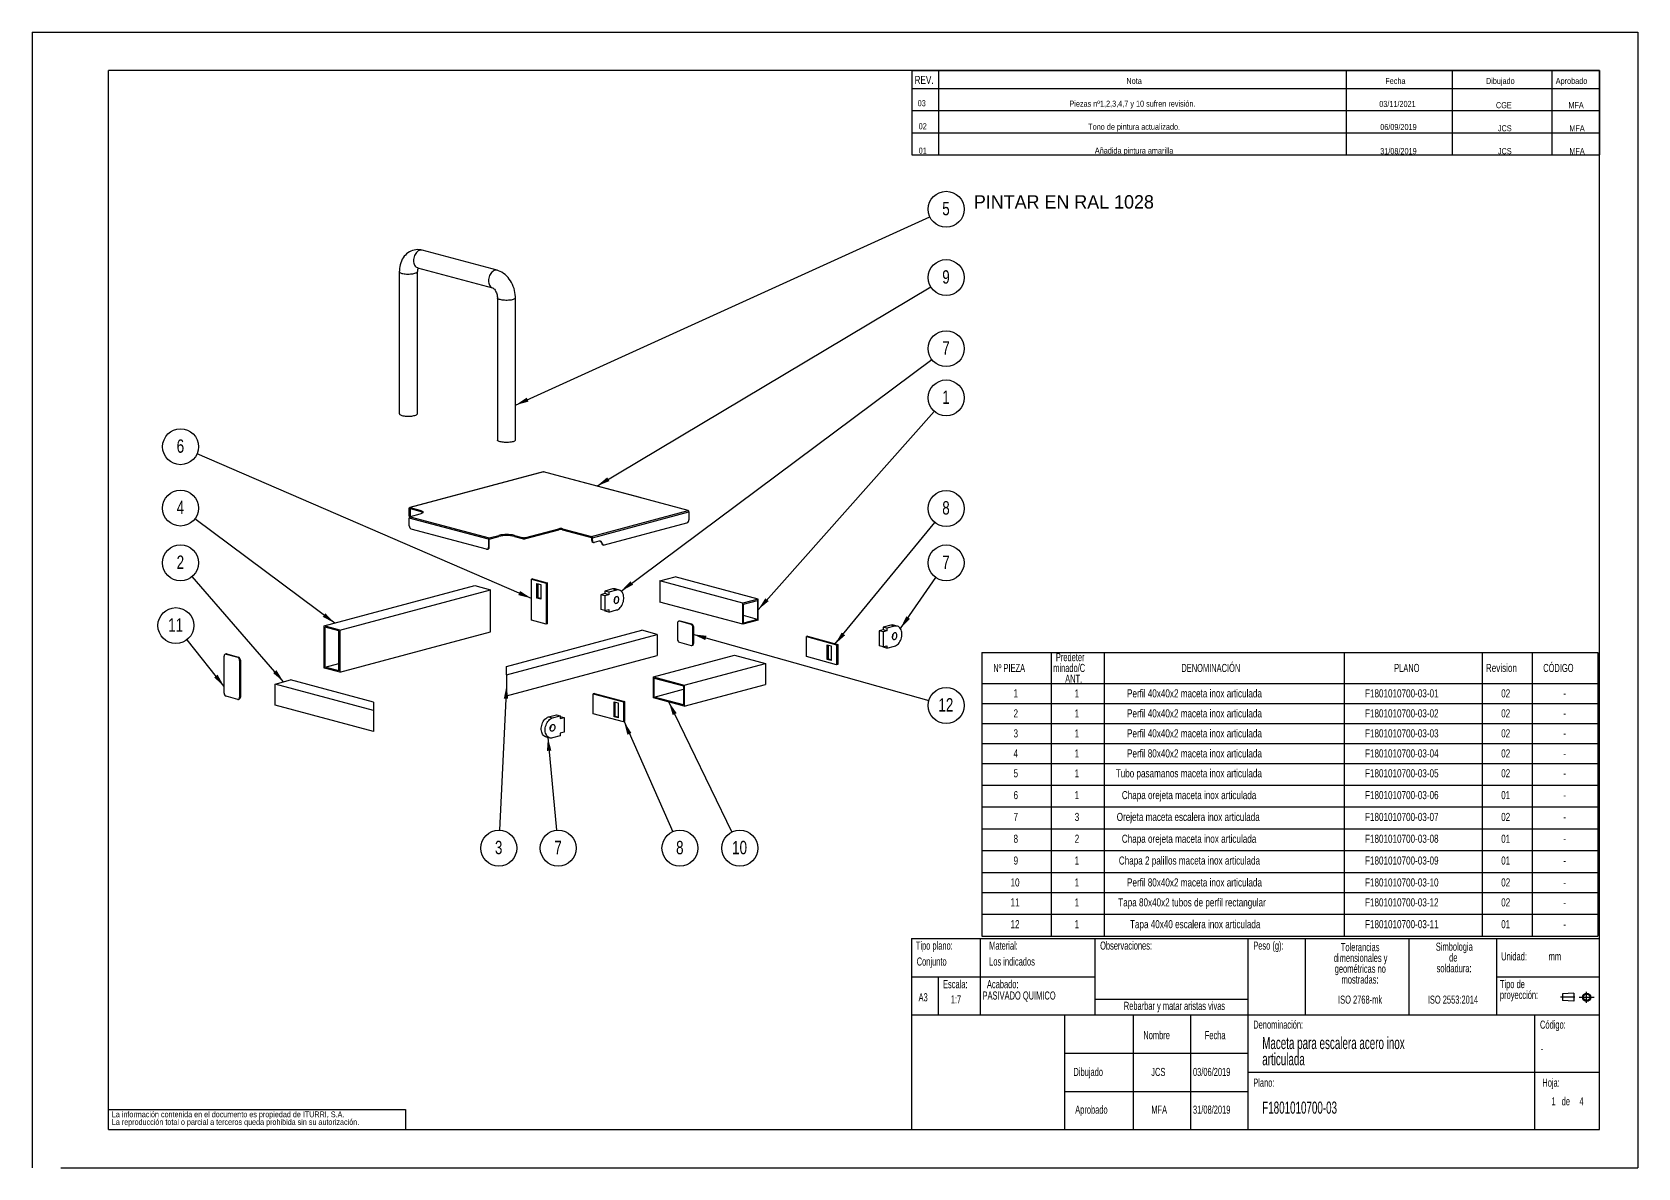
# Model space of a CAD drawing. Extents: x 0 to 2940, y 0 to 2079.
import ezdxf

# ---------------------------------------------------------------- set-up
doc = ezdxf.new("R2010")
doc.units = 0
doc.header["$LTSCALE"] = 7
doc.linetypes.add('CENTERX2', pattern=[20.32, 12.7, -2.54, 2.54, -2.54])
doc.layers.get('0').update_dxf_attribs({"linetype": 'CONTINUOUS'})
doc.layers.add('FORMATO', color=7, linetype='CONTINUOUS')
doc.layers.add('SLD-0', color=179, linetype='CONTINUOUS')
doc.styles.add('SLDTEXTSTYLE0', font='TXT', dxfattribs={"width": 0.605})
doc.styles.add('SLDTEXTSTYLE1', font='TXT', dxfattribs={"width": 0.75})
doc.dimstyles.new('SLDDIMSTYLE0', dxfattribs={"dimtxt": 0.18, "dimasz": 24.5, "dimexe": 0, "dimexo": 0.0625, "dimgap": 0, "dimtad": 0, "dimtih": 1, "dimtoh": 1, "dimdec": 0, "dimrnd": 1e-09, "dimzin": 0, "dimdsep": 46, "dimtxsty": 'Standard', "dimsah": 1, "dimcen": 0.09, "dimadec": 0, "dimazin": 0, "dimtfac": 24.5, "dimtdec": 0, "dimtofl": 0, "dimtmove": 0, "dimatfit": 3, "dimfxl": 1, "dimtolj": 1, "dimtzin": 0, "dimarcsym": 0})

# ---------------------------------------------------------------- blocks, each defined once
blk = doc.blocks.new('BLOQUE3')
at = {"color": 7, "linetype": 'CENTERX2'}
for p, q in [((2785.5, 910.4), (2763.6, 910.4)), ((2792.2, 910.1), (2815.1, 910.1)), ((2803.6, 901.9), (2803.6, 918.4))]:
    blk.add_line(p, q, dxfattribs=at)
at = {"color": 7, "linetype": 'Continuous'}
for p, q in [((2783.8, 916.6), (2766.6, 915.4)), ((2766.6, 915.4), (2766.6, 905.4)), ((2783.8, 916.6), (2783.8, 904.1)), ((2783.8, 904.1), (2766.6, 905.4))]:
    blk.add_line(p, q, dxfattribs=at)
for radius in [6.24, 4.99]:
    blk.add_circle((2803.6, 910.1), radius, dxfattribs=at)
blk = doc.blocks.new('SW_NOTE_0')
at = {"layer": 'SLD-0', "color": 0, "attachment_point": 2, "style": 'SLDTEXTSTYLE0'}
for s, insert, char_height in [('dimensionales y', (52.8, -0.7), 14.817), ('Tolerancias', (51.9, 19.1), 14.817), ('geométricas no', (52.2, -20.4), 14.817), ('mostradas:', (51.7, -40.2), 14.82)]:
    blk.add_mtext(s, dxfattribs=dict(at, insert=insert, char_height=char_height))
blk = doc.blocks.new('SW_NOTE_0_1')
at = {"layer": 'SLD-0', "color": 0, "attachment_point": 1, "style": 'SLDTEXTSTYLE0'}
for s, insert, char_height in [('Tipo de', (0, 19.1), 14.82), ('proyección:', (0, -0.7), 14.817)]:
    blk.add_mtext(s, dxfattribs=dict(at, insert=insert, char_height=char_height))
blk = doc.blocks.new('SW_NOTE_0_2')
at = {"layer": 'SLD-0', "color": 0, "char_height": 14.82, "attachment_point": 2, "style": 'SLDTEXTSTYLE0'}
for s, insert in [('Simbologia', (49.8, 19.1)), ('de', (47.9, -0.7)), ('soldadura:', (49.4, -20.4))]:
    blk.add_mtext(s, dxfattribs=dict(at, insert=insert))
blk = doc.blocks.new('SW_NOTE_0_3')
at = {"layer": 'SLD-0', "color": 0, "char_height": 10.5, "attachment_point": 1, "style": 'SLDTEXTSTYLE1'}
for s, insert in [('La información contenida en el documento es propiedad de ITURRI, S.A.', (0, 13.5)), ('La reproducción total o parcial a terceros queda prohibida sin su autorización.', (0, -0.5))]:
    blk.add_mtext(s, dxfattribs=dict(at, insert=insert))
blk = doc.blocks.new('SW_NOTE_0_4')
at = {"layer": 'SLD-0', "color": 0, "attachment_point": 1, "style": 'SLDTEXTSTYLE0'}
for s, insert, char_height in [('Maceta para escalera acero inox', (0, 28.6), 22.225), ('articulada', (0, -1), 22.23)]:
    blk.add_mtext(s, dxfattribs=dict(at, insert=insert, char_height=char_height))
blk = doc.blocks.new('SW_TABLEANNOTATION_0')
at = {"layer": 'FORMATO', "color": 0}
for p, q in [((0, 0), (0, -56.4)), ((0, 0), (126.7, 0)), ((126.7, 0), (126.7, -56.4)), ((126.7, 0), (224.1, 0)), ((224.1, 0), (224.1, -56.4)), ((224.1, 0), (663, 0)), ((663, 0), (663, -56.4)), ((663, 0), (915.7, 0)), ((915.7, 0), (915.7, -56.4)), ((915.7, 0), (1007.6, 0)), ((1007.6, 0), (1007.6, -56.4)), ((1007.6, 0), (1127.9, 0)), ((1127.9, 0), (1127.9, -56.4)), ((0, -56.4), (126.7, -56.4)), ((0, -56.4), (0, -93)), ((126.7, -56.4), (224.1, -56.4)), ((126.7, -56.4), (126.7, -93)), ((224.1, -56.4), (663, -56.4)), ((224.1, -56.4), (224.1, -93)), ((663, -56.4), (915.7, -56.4)), ((663, -56.4), (663, -93)), ((915.7, -56.4), (1007.6, -56.4)), ((915.7, -56.4), (915.7, -93)), ((1007.6, -56.4), (1127.9, -56.4)), ((1007.6, -56.4), (1007.6, -93)), ((1127.9, -56.4), (1127.9, -93)), ((0, -93), (0, -129.6)), ((0, -93), (126.7, -93)), ((126.7, -93), (126.7, -129.6)), ((126.7, -93), (224.1, -93)), ((224.1, -93), (224.1, -129.6)), ((224.1, -93), (663, -93)), ((663, -93), (663, -129.6)), ((663, -93), (915.7, -93)), ((915.7, -93), (915.7, -129.6)), ((915.7, -93), (1007.6, -93)), ((1007.6, -93), (1007.6, -129.6)), ((1007.6, -93), (1127.9, -93)), ((1127.9, -93), (1127.9, -129.6)), ((0, -129.6), (0, -166.2)), ((0, -129.6), (126.7, -129.6)), ((126.7, -129.6), (126.7, -166.2)), ((126.7, -129.6), (224.1, -129.6)), ((224.1, -129.6), (224.1, -166.2)), ((224.1, -129.6), (663, -129.6)), ((663, -129.6), (663, -166.2)), ((663, -129.6), (915.7, -129.6)), ((915.7, -129.6), (915.7, -166.2)), ((915.7, -129.6), (1007.6, -129.6)), ((1007.6, -129.6), (1007.6, -166.2)), ((1007.6, -129.6), (1127.9, -129.6)), ((1127.9, -129.6), (1127.9, -166.2)), ((0, -166.2), (0, -202.9)), ((0, -166.2), (126.7, -166.2)), ((126.7, -166.2), (126.7, -202.9)), ((126.7, -166.2), (224.1, -166.2)), ((224.1, -166.2), (224.1, -202.9)), ((224.1, -166.2), (663, -166.2)), ((663, -166.2), (663, -202.9)), ((663, -166.2), (915.7, -166.2)), ((915.7, -166.2), (915.7, -202.9)), ((915.7, -166.2), (1007.6, -166.2)), ((1007.6, -166.2), (1007.6, -202.9)), ((1007.6, -166.2), (1127.9, -166.2)), ((1127.9, -166.2), (1127.9, -202.9)), ((0, -202.9), (0, -242.8)), ((0, -202.9), (126.7, -202.9)), ((126.7, -202.9), (126.7, -242.8)), ((126.7, -202.9), (224.1, -202.9)), ((224.1, -202.9), (224.1, -242.8)), ((224.1, -202.9), (663, -202.9)), ((663, -202.9), (663, -242.8)), ((663, -202.9), (915.7, -202.9)), ((915.7, -202.9), (915.7, -242.8)), ((915.7, -202.9), (1007.6, -202.9)), ((1007.6, -202.9), (1007.6, -242.8)), ((1007.6, -202.9), (1127.9, -202.9)), ((1127.9, -202.9), (1127.9, -242.8)), ((0, -242.8), (0, -282.7)), ((0, -242.8), (126.7, -242.8)), ((126.7, -242.8), (126.7, -282.7)), ((126.7, -242.8), (224.1, -242.8)), ((224.1, -242.8), (224.1, -282.7)), ((224.1, -242.8), (663, -242.8)), ((663, -242.8), (663, -282.7)), ((663, -242.8), (915.7, -242.8)), ((915.7, -242.8), (915.7, -282.7)), ((915.7, -242.8), (1007.6, -242.8)), ((1007.6, -242.8), (1007.6, -282.7)), ((1007.6, -242.8), (1127.9, -242.8)), ((1127.9, -242.8), (1127.9, -282.7)), ((0, -282.7), (0, -322.7)), ((0, -282.7), (126.7, -282.7)), ((126.7, -282.7), (126.7, -322.7)), ((126.7, -282.7), (224.1, -282.7)), ((224.1, -282.7), (224.1, -322.7)), ((224.1, -282.7), (663, -282.7)), ((663, -282.7), (663, -322.7)), ((663, -282.7), (915.7, -282.7)), ((915.7, -282.7), (915.7, -322.7)), ((915.7, -282.7), (1007.6, -282.7)), ((1007.6, -282.7), (1007.6, -322.7)), ((1007.6, -282.7), (1127.9, -282.7)), ((1127.9, -282.7), (1127.9, -322.7)), ((0, -322.7), (0, -362.6)), ((0, -322.7), (126.7, -322.7)), ((126.7, -322.7), (126.7, -362.6)), ((126.7, -322.7), (224.1, -322.7)), ((224.1, -322.7), (224.1, -362.6)), ((224.1, -322.7), (663, -322.7)), ((663, -322.7), (663, -362.6)), ((663, -322.7), (915.7, -322.7)), ((915.7, -322.7), (915.7, -362.6)), ((915.7, -322.7), (1007.6, -322.7)), ((1007.6, -322.7), (1007.6, -362.6)), ((1007.6, -322.7), (1127.9, -322.7)), ((1127.9, -322.7), (1127.9, -362.6)), ((0, -362.6), (0, -402.5)), ((0, -362.6), (126.7, -362.6)), ((126.7, -362.6), (126.7, -402.5)), ((126.7, -362.6), (224.1, -362.6)), ((224.1, -362.6), (224.1, -402.5)), ((224.1, -362.6), (663, -362.6)), ((663, -362.6), (663, -402.5)), ((663, -362.6), (915.7, -362.6)), ((915.7, -362.6), (915.7, -402.5)), ((915.7, -362.6), (1007.6, -362.6)), ((1007.6, -362.6), (1007.6, -402.5)), ((1007.6, -362.6), (1127.9, -362.6)), ((1127.9, -362.6), (1127.9, -402.5)), ((0, -402.5), (0, -439.2)), ((0, -402.5), (126.7, -402.5)), ((126.7, -402.5), (126.7, -439.2)), ((126.7, -402.5), (224.1, -402.5)), ((224.1, -402.5), (224.1, -439.2)), ((224.1, -402.5), (663, -402.5)), ((663, -402.5), (663, -439.2)), ((663, -402.5), (915.7, -402.5)), ((915.7, -402.5), (915.7, -439.2)), ((915.7, -402.5), (1007.6, -402.5)), ((1007.6, -402.5), (1007.6, -439.2)), ((1007.6, -402.5), (1127.9, -402.5)), ((1127.9, -402.5), (1127.9, -439.2)), ((0, -439.2), (0, -479.1)), ((0, -439.2), (126.7, -439.2)), ((126.7, -439.2), (126.7, -479.1)), ((126.7, -439.2), (224.1, -439.2)), ((224.1, -439.2), (224.1, -479.1)), ((224.1, -439.2), (663, -439.2)), ((663, -439.2), (663, -479.1)), ((663, -439.2), (915.7, -439.2)), ((915.7, -439.2), (915.7, -479.1)), ((915.7, -439.2), (1007.6, -439.2)), ((1007.6, -439.2), (1007.6, -479.1)), ((1007.6, -439.2), (1127.9, -439.2)), ((1127.9, -439.2), (1127.9, -479.1)), ((0, -479.1), (0, -519)), ((0, -479.1), (126.7, -479.1)), ((126.7, -479.1), (126.7, -519)), ((126.7, -479.1), (224.1, -479.1)), ((224.1, -479.1), (224.1, -519)), ((224.1, -479.1), (663, -479.1)), ((663, -479.1), (663, -519)), ((663, -479.1), (915.7, -479.1)), ((915.7, -479.1), (915.7, -519)), ((915.7, -479.1), (1007.6, -479.1)), ((1007.6, -479.1), (1007.6, -519)), ((1007.6, -479.1), (1127.9, -479.1)), ((1127.9, -479.1), (1127.9, -519)), ((0, -519), (126.7, -519)), ((126.7, -519), (224.1, -519)), ((224.1, -519), (663, -519)), ((663, -519), (915.7, -519)), ((915.7, -519), (1007.6, -519)), ((1007.6, -519), (1127.9, -519))]:
    blk.add_line(p, q, dxfattribs=at)
at = {"layer": 'FORMATO', "color": 0, "attachment_point": 1}
for s, insert, char_height, style in [('Nº PIEZA', (20.8, -20.8), 14.82, 'SLDTEXTSTYLE0'), ('minado/C', (130.4, -20.8), 14.82, 'SLDTEXTSTYLE0'), ('Predeter', (135.4, -1), 14.82, 'SLDTEXTSTYLE0'), ('DENOMINACIÓN', (365.1, -20.8), 14.817, 'SLDTEXTSTYLE0'), ('PLANO', (754.8, -20.8), 14.82, 'SLDTEXTSTYLE0'), ('Revision', (922.7, -20.8), 14.82, 'SLDTEXTSTYLE1'), ('CÓDIGO', (1027.7, -20.8), 14.82, 'SLDTEXTSTYLE0'), ('ANT.', (152.4, -40.5), 14.82, 'SLDTEXTSTYLE0'), ('1', (57.9, -67.3), 14.8, 'SLDTEXTSTYLE1'), ('1', (169.9, -67.3), 14.8, 'SLDTEXTSTYLE1'), ('Perfil 40x40x2 maceta inox articulada', (265.7, -67.3), 14.817, 'SLDTEXTSTYLE1'), ('F1801010700-03-01', (701.4, -67.3), 14.817, 'SLDTEXTSTYLE1'), ('02', (950.7, -67.3), 14.82, 'SLDTEXTSTYLE1'), ('-', (1064.5, -67.3), 14.8, 'SLDTEXTSTYLE1'), ('2', (57.9, -103.9), 14.8, 'SLDTEXTSTYLE1'), ('1', (169.9, -103.9), 14.8, 'SLDTEXTSTYLE1'), ('Perfil 40x40x2 maceta inox articulada', (265.7, -103.9), 14.817, 'SLDTEXTSTYLE1'), ('F1801010700-03-02', (701.4, -103.9), 14.817, 'SLDTEXTSTYLE1'), ('02', (950.7, -103.9), 14.82, 'SLDTEXTSTYLE1'), ('-', (1064.5, -103.9), 14.8, 'SLDTEXTSTYLE1'), ('3', (57.9, -140.5), 14.8, 'SLDTEXTSTYLE1'), ('1', (169.9, -140.5), 14.8, 'SLDTEXTSTYLE1'), ('Perfil 40x40x2 maceta inox articulada', (265.7, -140.5), 14.817, 'SLDTEXTSTYLE1'), ('F1801010700-03-03', (701.4, -140.5), 14.817, 'SLDTEXTSTYLE1'), ('02', (950.7, -140.5), 14.82, 'SLDTEXTSTYLE1'), ('Perfil 80x40x2 maceta inox articulada', (265.7, -177.2), 14.817, 'SLDTEXTSTYLE1'), ('-', (1064.5, -140.5), 14.8, 'SLDTEXTSTYLE1'), ('4', (57.9, -177.2), 14.8, 'SLDTEXTSTYLE1'), ('1', (169.9, -177.2), 14.8, 'SLDTEXTSTYLE1'), ('F1801010700-03-04', (701.4, -177.2), 14.817, 'SLDTEXTSTYLE1'), ('02', (950.7, -177.2), 14.82, 'SLDTEXTSTYLE1'), ('-', (1064.5, -177.2), 14.8, 'SLDTEXTSTYLE1'), ('5', (57.9, -213.6), 14.8, 'SLDTEXTSTYLE1'), ('1', (169.9, -213.6), 14.8, 'SLDTEXTSTYLE1'), ('Tubo pasamanos maceta inox articulada', (245, -213.6), 14.817, 'SLDTEXTSTYLE1'), ('F1801010700-03-05', (701.4, -213.6), 14.817, 'SLDTEXTSTYLE1'), ('02', (950.7, -213.6), 14.82, 'SLDTEXTSTYLE1'), ('-', (1064.5, -213.6), 14.8, 'SLDTEXTSTYLE1'), ('6', (57.9, -253.5), 14.8, 'SLDTEXTSTYLE1'), ('1', (169.9, -253.5), 14.8, 'SLDTEXTSTYLE1'), ('Chapa orejeta maceta inox articulada', (256.2, -253.5), 14.817, 'SLDTEXTSTYLE1'), ('F1801010700-03-06', (701.4, -253.5), 14.817, 'SLDTEXTSTYLE1'), ('01', (950.7, -253.5), 14.82, 'SLDTEXTSTYLE1'), ('-', (1064.5, -253.5), 14.8, 'SLDTEXTSTYLE1'), ('7', (57.9, -293.5), 14.8, 'SLDTEXTSTYLE1'), ('3', (169.9, -293.5), 14.8, 'SLDTEXTSTYLE1'), ('Orejeta maceta escalera inox articulada', (246.8, -293.5), 14.817, 'SLDTEXTSTYLE1'), ('F1801010700-03-07', (701.4, -293.5), 14.817, 'SLDTEXTSTYLE1'), ('02', (950.7, -293.5), 14.82, 'SLDTEXTSTYLE1'), ('-', (1064.5, -293.5), 14.8, 'SLDTEXTSTYLE1'), ('8', (57.9, -333.4), 14.8, 'SLDTEXTSTYLE1'), ('2', (169.9, -333.4), 14.8, 'SLDTEXTSTYLE1'), ('Chapa orejeta maceta inox articulada', (256.2, -333.4), 14.817, 'SLDTEXTSTYLE1'), ('F1801010700-03-08', (701.4, -333.4), 14.817, 'SLDTEXTSTYLE1'), ('01', (950.7, -333.4), 14.82, 'SLDTEXTSTYLE1'), ('-', (1064.5, -333.4), 14.8, 'SLDTEXTSTYLE1'), ('9', (57.9, -373.3), 14.8, 'SLDTEXTSTYLE1'), ('1', (169.9, -373.3), 14.8, 'SLDTEXTSTYLE1'), ('Chapa 2 palillos maceta inox articulada', (250.7, -373.3), 14.817, 'SLDTEXTSTYLE1'), ('F1801010700-03-09', (701.4, -373.3), 14.817, 'SLDTEXTSTYLE1'), ('01', (950.7, -373.3), 14.82, 'SLDTEXTSTYLE1'), ('-', (1064.5, -373.3), 14.8, 'SLDTEXTSTYLE1'), ('10', (52.4, -413.4), 14.82, 'SLDTEXTSTYLE1'), ('1', (169.9, -413.4), 14.8, 'SLDTEXTSTYLE1'), ('Perfil 80x40x2 maceta inox articulada', (265.7, -413.4), 14.817, 'SLDTEXTSTYLE1'), ('F1801010700-03-10', (701.4, -413.4), 14.817, 'SLDTEXTSTYLE1'), ('02', (950.7, -413.4), 14.82, 'SLDTEXTSTYLE1'), ('-', (1064.5, -413.4), 14.8, 'SLDTEXTSTYLE1'), ('11', (52.4, -449.9), 14.82, 'SLDTEXTSTYLE1'), ('1', (169.9, -449.9), 14.8, 'SLDTEXTSTYLE1'), ('Tapa 80x40x2 tubos de perfil rectangular', (249.6, -449.9), 14.817, 'SLDTEXTSTYLE1'), ('F1801010700-03-12', (701.4, -449.9), 14.817, 'SLDTEXTSTYLE1'), ('02', (950.7, -449.9), 14.82, 'SLDTEXTSTYLE1'), ('-', (1064.5, -449.9), 14.8, 'SLDTEXTSTYLE1'), ('12', (52.4, -489.8), 14.82, 'SLDTEXTSTYLE1'), ('1', (169.9, -489.8), 14.8, 'SLDTEXTSTYLE1'), ('Tapa 40x40 escalera inox articulada', (271.1, -489.8), 14.817, 'SLDTEXTSTYLE1'), ('F1801010700-03-11', (701.4, -489.8), 14.817, 'SLDTEXTSTYLE1'), ('01', (950.7, -489.8), 14.82, 'SLDTEXTSTYLE1'), ('-', (1064.5, -489.8), 14.8, 'SLDTEXTSTYLE1')]:
    blk.add_mtext(s, dxfattribs=dict(at, insert=insert, char_height=char_height, style=style))
blk = doc.blocks.new('SW_NOTE_0_5')
at = {"layer": 'FORMATO', "color": 0}
blk.add_circle((21.9, 24.6), 32.9, dxfattribs=at)
at = {"layer": 'FORMATO', "color": 0, "insert": (21.6, 38.1), "char_height": 24.5, "attachment_point": 2, "style": 'SLDTEXTSTYLE1'}
blk.add_mtext('1', dxfattribs=at)
blk = doc.blocks.new('SW_NOTE_0_6')
at = {"layer": 'FORMATO', "color": 0}
blk.add_circle((18.8, 27), 32.9, dxfattribs=at)
at = {"layer": 'FORMATO', "color": 0, "insert": (18.6, 40.5), "char_height": 24.5, "attachment_point": 2, "style": 'SLDTEXTSTYLE1'}
blk.add_mtext('7', dxfattribs=at)
blk = doc.blocks.new('SW_NOTE_0_7')
at = {"layer": 'FORMATO', "color": 0}
blk.add_circle((14.4, -29.6), 32.9, dxfattribs=at)
at = {"layer": 'FORMATO', "color": 0, "insert": (13.9, -16.2), "char_height": 24.5, "attachment_point": 2, "style": 'SLDTEXTSTYLE1'}
blk.add_mtext('10', dxfattribs=at)
blk = doc.blocks.new('SW_NOTE_0_8')
at = {"layer": 'FORMATO', "color": 0}
blk.add_circle((13.3, -30.1), 32.9, dxfattribs=at)
at = {"layer": 'FORMATO', "color": 0, "insert": (13.1, -16.7), "char_height": 24.5, "attachment_point": 2, "style": 'SLDTEXTSTYLE1'}
blk.add_mtext('8', dxfattribs=at)
blk = doc.blocks.new('SW_NOTE_0_9')
at = {"layer": 'FORMATO', "color": 0}
blk.add_circle((-30.2, 13.1), 32.9, dxfattribs=at)
at = {"layer": 'FORMATO', "color": 0, "insert": (-30.5, 26.5), "char_height": 24.5, "attachment_point": 2, "style": 'SLDTEXTSTYLE1'}
blk.add_mtext('6', dxfattribs=at)
blk = doc.blocks.new('SW_NOTE_0_10')
at = {"layer": 'FORMATO', "color": 0}
blk.add_circle((-1.6, -32.9), 32.9, dxfattribs=at)
at = {"layer": 'FORMATO', "color": 0, "insert": (-1.8, -19.4), "char_height": 24.5, "attachment_point": 2, "style": 'SLDTEXTSTYLE1'}
blk.add_mtext('3', dxfattribs=at)
blk = doc.blocks.new('SW_NOTE_0_11')
at = {"layer": 'FORMATO', "color": 0}
blk.add_circle((28.3, 16.9), 32.9, dxfattribs=at)
at = {"layer": 'FORMATO', "color": 0, "insert": (28, 30.3), "char_height": 24.5, "attachment_point": 2, "style": 'SLDTEXTSTYLE1'}
blk.add_mtext('9', dxfattribs=at)
blk = doc.blocks.new('SW_NOTE_0_12')
at = {"layer": 'FORMATO', "color": 0}
blk.add_circle((-21.6, 24.9), 32.9, dxfattribs=at)
at = {"layer": 'FORMATO', "color": 0, "insert": (-21.8, 38.3), "char_height": 24.5, "attachment_point": 2, "style": 'SLDTEXTSTYLE1'}
blk.add_mtext('2', dxfattribs=at)
blk = doc.blocks.new('SW_NOTE_0_13')
at = {"layer": 'FORMATO', "color": 0}
blk.add_circle((-26.4, 19.7), 32.9, dxfattribs=at)
at = {"layer": 'FORMATO', "color": 0, "insert": (-26.6, 33.1), "char_height": 24.5, "attachment_point": 2, "style": 'SLDTEXTSTYLE1'}
blk.add_mtext('4', dxfattribs=at)
blk = doc.blocks.new('SW_NOTE_0_14')
at = {"layer": 'FORMATO', "color": 0}
blk.add_circle((30, 13.6), 32.9, dxfattribs=at)
at = {"layer": 'FORMATO', "color": 0, "insert": (29.7, 27.1), "char_height": 24.5, "attachment_point": 2, "style": 'SLDTEXTSTYLE1'}
blk.add_mtext('5', dxfattribs=at)
blk = doc.blocks.new('SW_NOTE_0_15')
at = {"layer": 'FORMATO', "color": 0}
blk.add_circle((26.4, 19.7), 32.9, dxfattribs=at)
at = {"layer": 'FORMATO', "color": 0, "insert": (26.1, 33.1), "char_height": 24.5, "attachment_point": 2, "style": 'SLDTEXTSTYLE1'}
blk.add_mtext('7', dxfattribs=at)
blk = doc.blocks.new('SW_NOTE_0_16')
at = {"layer": 'FORMATO', "color": 0}
blk.add_circle((3.1, -32.8), 32.9, dxfattribs=at)
at = {"layer": 'FORMATO', "color": 0, "insert": (2.8, -19.3), "char_height": 24.5, "attachment_point": 2, "style": 'SLDTEXTSTYLE1'}
blk.add_mtext('7', dxfattribs=at)
blk = doc.blocks.new('SW_NOTE_0_17')
at = {"layer": 'FORMATO', "color": 0}
blk.add_circle((20.9, 25.5), 32.9, dxfattribs=at)
at = {"layer": 'FORMATO', "color": 0, "insert": (20.6, 38.9), "char_height": 24.5, "attachment_point": 2, "style": 'SLDTEXTSTYLE1'}
blk.add_mtext('8', dxfattribs=at)
blk = doc.blocks.new('SW_NOTE_0_18')
at = {"layer": 'FORMATO', "color": 0}
blk.add_circle((-20.4, 25.8), 32.9, dxfattribs=at)
at = {"layer": 'FORMATO', "color": 0, "insert": (-20.9, 39.3), "char_height": 24.5, "attachment_point": 2, "style": 'SLDTEXTSTYLE1'}
blk.add_mtext('11', dxfattribs=at)
blk = doc.blocks.new('SW_NOTE_0_19')
at = {"layer": 'FORMATO', "color": 0}
blk.add_circle((31.7, -8.9), 32.9, dxfattribs=at)
at = {"layer": 'FORMATO', "color": 0, "insert": (31.2, 4.5), "char_height": 24.5, "attachment_point": 2, "style": 'SLDTEXTSTYLE1'}
blk.add_mtext('12', dxfattribs=at)

msp = doc.modelspace()

# ---------------------------------------------------------------- linework, layer by layer
at = {"color": 7, "linetype": 'Continuous'}
for p, q in [((0, 2079), (2940, 2079)), ((0, 2079), (0, 0)), ((2940, 2079), (2940, 0)), ((2870, 2009), (140, 2009)), ((140, 70), (140, 2009)), ((2870, 70), (2870, 2009)), ((851.5, 1643), (714.3, 1679.7)), ((705.8, 1647.8), (842.9, 1611.1)), ((705.8, 1647.8), (705.8, 1647.8)), ((672.3, 1640.6), (672.3, 1380.4)), ((705.3, 1380.4), (705.3, 1640.6)), ((851.9, 1592.4), (851.9, 1332.3)), ((884.9, 1332.3), (884.9, 1592.4)), ((935.4, 1274.2), (691.5, 1208.9)), ((936, 1274.2), (692, 1208.9)), ((967.8, 1265.7), (936, 1274.2)), ((1112.7, 1226.9), (967.8, 1265.7)), ((1113.3, 1226.9), (968.3, 1265.7)), ((690.6, 1192.9), (690.6, 1207.3)), ((692, 1208.9), (709.7, 1204.1)), ((692, 1206.9), (692, 1192.5)), ((692, 1206.9), (709.7, 1202.2)), ((1201.1, 1203.2), (1112.7, 1226.9)), ((690.6, 1192.9), (692, 1192.5)), ((835.6, 1150.7), (690.6, 1189.5)), ((690.6, 1175.1), (690.6, 1189.5)), ((709.7, 1196.6), (692, 1191.8)), ((692, 1192.5), (692, 1191.8)), ((692, 1191.8), (837, 1153)), ((709.7, 1204.1), (709.7, 1202.2)), ((1024.3, 1155.8), (1201.1, 1203.2)), ((1025.8, 1153.5), (1202.5, 1200.9)), ((1047.8, 1140.2), (1199, 1180.7)), ((1202.5, 1200.9), (1202.5, 1186.4)), ((832, 1132.4), (694.1, 1169.3)), ((835.6, 1150.7), (835.6, 1136.2)), ((837, 1153), (854.6, 1157.7)), ((837, 1151.1), (854.6, 1155.8)), ((837, 1136.6), (837, 1151.1)), ((854.6, 1157.7), (854.6, 1155.8)), ((882.9, 1157.7), (897.1, 1153.9)), ((882.9, 1157.7), (882.9, 1155.8)), ((882.9, 1155.8), (897.1, 1152)), ((897.1, 1152), (897.1, 1153.9)), ((904.1, 1153.9), (964.2, 1170)), ((904.1, 1152), (964.2, 1168.1)), ((904.1, 1153.9), (904.1, 1152)), ((964.2, 1168.1), (964.2, 1170)), ((971.3, 1170), (1024.3, 1155.8)), ((971.3, 1170), (971.3, 1168.1)), ((971.3, 1168.1), (1024.3, 1153.9)), ((1024.3, 1153.9), (1024.3, 1149.1)), ((1024.3, 1149.1), (1025.8, 1148.7)), ((1025.8, 1148.7), (1025.8, 1153.5)), ((1037.8, 1147.1), (1029.3, 1144.8)), ((833.3, 1132.3), (834.7, 1132.7)), ((835.6, 1136.2), (837, 1136.6)), ((1026.6, 1145.2), (1028, 1144.8)), ((1043, 1142.8), (1044.5, 1142.5)), ((1045.1, 1140.5), (1046.5, 1140.1)), ((534.9, 992), (810.7, 1065.9)), ((810.7, 1065.9), (839, 1058.3)), ((916.4, 1078), (914.3, 1077.4)), ((914.3, 1077.4), (941.2, 1070.2)), ((914.3, 1002.3), (914.3, 1077.4)), ((916.4, 1078), (943.3, 1070.8)), ((924.2, 1069.9), (931.3, 1068)), ((924.2, 1043), (924.2, 1069.9)), ((926.3, 1043.5), (926.3, 1069.4)), ((931.3, 1068), (931.3, 1041.1)), ((943.3, 1070.8), (941.2, 1070.2)), ((941.2, 1070.2), (941.2, 995.1)), ((943.3, 1070.8), (943.3, 995.6)), ((1062.7, 1059.7), (1048.6, 1055.9)), ((1069.8, 1057.8), (1062.7, 1059.7)), ((1074.7, 1057.8), (1067.7, 1059.7)), ((1149, 1074.3), (1177.3, 1081.8)), ((1149, 1074.3), (1149, 1035.7)), ((1301, 1033.5), (1149, 1074.3)), ((1329.3, 1041.1), (1177.3, 1081.8)), ((563.2, 984.5), (839, 1058.3)), ((839, 981.3), (839, 1058.3)), ((926.3, 1043.5), (924.2, 1043)), ((931.3, 1041.1), (924.2, 1043)), ((931.3, 1042.2), (926.3, 1043.5)), ((1048.6, 1051.1), (1041.5, 1049.2)), ((1048.6, 1047.3), (1041.5, 1049.2)), ((1041.5, 1049.2), (1041.5, 1022.2)), ((1055.7, 1054), (1048.6, 1055.9)), ((1048.6, 1055.9), (1048.6, 1051.1)), ((1055.7, 1049.2), (1048.6, 1051.1)), ((1055.7, 1049.2), (1048.6, 1047.3)), ((1048.6, 1047.3), (1048.6, 1020.3)), ((1069.8, 1057.8), (1055.7, 1054)), ((1055.7, 1054), (1055.7, 1049.2)), ((1301, 995), (1149, 1035.7)), ((1329.3, 1041.1), (1301, 1033.5)), ((1301, 995), (1301, 1033.5)), ((1302.4, 1032), (1327.9, 1038.8)), ((1302.4, 997.3), (1302.4, 1032)), ((1327.9, 1038.8), (1327.9, 1004.1)), ((1329.3, 1002.6), (1329.3, 1041.1)), ((941.2, 995.1), (914.3, 1002.3)), ((1048.6, 1020.3), (1041.5, 1022.2)), ((1048.6, 1020.3), (1055.7, 1022.2)), ((1048.6, 1020.3), (1048.6, 1019.3)), ((1055.7, 1017.4), (1048.6, 1019.3)), ((1055.7, 1022.2), (1055.7, 1017.4)), ((1055.7, 1017.4), (1069.8, 1021.2)), ((1185.3, 1001), (1183.9, 1000.6)), ((1186.6, 1001), (1185.2, 1000.6)), ((1206.4, 994.9), (1185.2, 1000.6)), ((1207.8, 995.3), (1186.6, 1001)), ((1329.3, 1002.6), (1301, 995)), ((1327.9, 1004.1), (1302.4, 1010.9)), ((1327.9, 1004.1), (1302.4, 997.3)), ((534.9, 915), (534.9, 992)), ((563.2, 984.5), (534.9, 992)), ((561.8, 982.9), (536.3, 989.7)), ((536.3, 916.5), (536.3, 989.7)), ((561.8, 909.7), (561.8, 982.9)), ((563.2, 984.5), (563.2, 907.4)), ((563.2, 907.4), (839, 981.3)), ((868.8, 917.7), (1116.3, 984)), ((868.8, 902.6), (1144.6, 976.5)), ((943.3, 995.6), (941.2, 995.1)), ((1144.6, 976.5), (1116.3, 984)), ((1144.6, 976.5), (1144.6, 937.9)), ((1181.7, 996.7), (1181.7, 967.8)), ((1206.4, 994.9), (1207.8, 995.3)), ((1211.4, 989.5), (1210, 989.2)), ((1210, 960.3), (1210, 989.2)), ((1211.4, 960.6), (1211.4, 989.5)), ((1419.8, 973.1), (1417.7, 972.5)), ((1417.7, 972.5), (1472.9, 957.7)), ((1417.7, 935.9), (1417.7, 972.5)), ((1419.8, 973.1), (1475, 958.3)), ((1557.9, 984.8), (1550.8, 982.9)), ((1557.9, 981), (1550.8, 982.9)), ((1550.8, 982.9), (1550.8, 955.9)), ((1572.1, 993.4), (1557.9, 989.6)), ((1565, 987.7), (1557.9, 989.6)), ((1557.9, 989.6), (1557.9, 984.8)), ((1565, 982.9), (1557.9, 984.8)), ((1565, 982.9), (1557.9, 981)), ((1557.9, 981), (1557.9, 954)), ((1579.1, 991.5), (1565, 987.7)), ((1565, 987.7), (1565, 982.9)), ((1579.1, 991.5), (1572.1, 993.4)), ((1584, 991.6), (1577, 993.5)), ((1185.2, 962.1), (1206.4, 956.4)), ((1207.7, 956.4), (1209.1, 956.8)), ((1210, 960.3), (1211.4, 960.6)), ((1455.9, 957.5), (1463, 955.6)), ((1455.9, 930.5), (1455.9, 957.5)), ((1458, 931.1), (1458, 956.9)), ((1463, 955.6), (1463, 928.6)), ((1475, 958.3), (1472.9, 957.7)), ((1472.9, 957.7), (1472.9, 921.1)), ((1475, 958.3), (1475, 921.7)), ((1557.9, 954), (1550.8, 955.9)), ((1557.9, 954), (1565, 955.9)), ((1557.9, 954), (1557.9, 953)), ((1565, 951.1), (1557.9, 953)), ((1565, 955.9), (1565, 951.1)), ((1565, 951.1), (1579.1, 954.9)), ((351.6, 869), (351.6, 936.5)), ((355.3, 940.7), (353.9, 940.4)), ((356.6, 940.7), (355.2, 940.4)), ((355.2, 940.4), (376.4, 934.7)), ((356.6, 940.7), (377.8, 935.1)), ((376.4, 934.7), (377.8, 935.1)), ((381.3, 929.3), (379.9, 928.9)), ((379.9, 928.9), (379.9, 861.5)), ((381.3, 929.3), (381.3, 861.8)), ((563.2, 907.4), (534.9, 915)), ((536.3, 916.5), (561.8, 923.3)), ((561.8, 909.7), (536.3, 916.5)), ((868.8, 864), (1144.6, 937.9)), ((868.8, 902.6), (868.8, 917.7)), ((1137.5, 898.8), (1286, 938.6)), ((1194.1, 883.6), (1342.5, 923.4)), ((1286, 938.6), (1342.5, 923.4)), ((1342.5, 923.4), (1342.5, 884.9)), ((1472.9, 921.1), (1417.7, 935.9)), ((1458, 931.1), (1455.9, 930.5)), ((1463, 928.6), (1455.9, 930.5)), ((1463, 929.7), (1458, 931.1)), ((1475, 921.7), (1472.9, 921.1)), ((444.8, 885.6), (473.1, 893.2)), ((444.8, 847.1), (444.8, 885.6)), ((625.1, 837.3), (444.8, 885.6)), ((625.1, 852.5), (473.1, 893.2)), ((868.8, 902.6), (868.8, 864)), ((1137.5, 898.8), (1194.1, 883.6)), ((1137.5, 860.3), (1137.5, 898.8)), ((1138.9, 896.5), (1192.6, 882.1)), ((1138.9, 861.8), (1138.9, 896.5)), ((1192.6, 882.1), (1192.6, 847.4)), ((1194.1, 845.1), (1342.5, 884.9)), ((1194.1, 883.6), (1194.1, 845.1)), ((376.4, 857.6), (355.2, 863.3)), ((377.7, 857.6), (379.1, 858)), ((379.9, 861.5), (381.3, 861.8)), ((1029.6, 868.5), (1027.4, 868)), ((1027.4, 868), (1082.6, 853.2)), ((1027.4, 831.4), (1027.4, 868)), ((1029.6, 868.5), (1084.7, 853.8)), ((1065.6, 852.9), (1072.7, 851)), ((1065.6, 825.9), (1065.6, 852.9)), ((1084.7, 853.8), (1082.6, 853.2)), ((1082.6, 853.2), (1082.6, 816.6)), ((1084.7, 853.8), (1084.7, 817.2)), ((1194.1, 845.1), (1137.5, 860.3)), ((1138.9, 861.8), (1192.6, 876.2)), ((1192.6, 847.4), (1138.9, 861.8)), ((625.1, 798.8), (444.8, 847.1)), ((625.1, 852.5), (625.1, 837.3)), ((625.1, 837.3), (625.1, 798.8)), ((945.7, 825.6), (959.9, 829.4)), ((945.7, 825.6), (952.8, 823.7)), ((952.8, 823.7), (966.9, 827.5)), ((959.9, 829.4), (966.9, 827.5)), ((966.9, 827.5), (966.9, 822.7)), ((966.9, 826.5), (974, 824.6)), ((966.9, 822.7), (974, 824.6)), ((974, 824.6), (974, 797.6)), ((1082.6, 816.6), (1027.4, 831.4)), ((1067.7, 826.5), (1065.6, 825.9)), ((1072.7, 824.1), (1065.6, 825.9)), ((1067.7, 826.5), (1067.7, 852.4)), ((1072.7, 825.2), (1067.7, 826.5)), ((1072.7, 851), (1072.7, 824.1)), ((974, 797.6), (966.9, 795.7)), ((966.9, 795.7), (966.9, 790.9)), ((1084.7, 817.2), (1082.6, 816.6)), ((940.8, 789), (947.9, 787.1)), ((966.9, 790.9), (952.8, 787.1)), ((1610, 420), (2870, 420)), ((1610, 420), (1610, 70)), ((140, 70), (2870, 70)), ((52.7, 0), (2940, 0))]:
    msp.add_line(p, q, dxfattribs=at)
at = {"color": 7, "linetype": 'Continuous', "flags": 128}
for points in [[(714.3, 1679.7), (712, 1680.2), (708.8, 1680.7), (705.6, 1680.8), (702.4, 1680.6), (699.3, 1680.1), (696.3, 1679.3), (693.5, 1678.2), (690.7, 1676.8), (688.1, 1675.1), (685.6, 1673.2), (683.4, 1671), (681.3, 1668.6), (679.4, 1665.9), (677.6, 1663.1), (676.2, 1660), (674.9, 1656.7), (673.9, 1653.3), (673.1, 1649.7), (672.6, 1646.1), (672.4, 1642.3), (672.3, 1640.6)], [(884.9, 1592.4), (884.9, 1594.7), (884.6, 1598.5), (884.1, 1602.3), (883.3, 1606.1), (882.3, 1609.8), (881, 1613.5), (879.5, 1617.1), (877.8, 1620.5), (875.9, 1623.8), (873.7, 1627), (871.3, 1630), (868.8, 1632.7), (866, 1635.2), (863.2, 1637.4), (860.1, 1639.4), (857, 1641), (853.8, 1642.3), (851.5, 1643)], [(842.9, 1611.1), (843, 1611.1), (843.4, 1610.9), (844, 1610.6), (844.7, 1610), (845.6, 1609.2), (846.5, 1608.2), (847.5, 1606.9), (848.4, 1605.4), (849.3, 1603.8), (850.1, 1601.9), (850.8, 1600), (851.3, 1597.9), (851.7, 1595.9), (851.9, 1593.9), (851.9, 1592.4)], [(672.3, 1380.4), (672.4, 1380.2), (672.7, 1379.5), (673.3, 1378.9), (674.3, 1378.3), (675.6, 1377.8), (677.2, 1377.3)], [(677.2, 1377.3), (679, 1376.9), (681, 1376.5), (683.2, 1376.3), (685.5, 1376.1), (687.9, 1376), (690.3, 1376), (692.7, 1376.1), (695, 1376.3), (697.2, 1376.6), (699.1, 1377), (700.9, 1377.4), (702.4, 1377.9), (703.6, 1378.5), (704.5, 1379.1), (705.1, 1379.7), (705.3, 1380.3), (705.3, 1380.4)], [(856.8, 1329.2), (855.2, 1329.7), (853.9, 1330.2), (852.9, 1330.8), (852.3, 1331.4), (852, 1332.1), (851.9, 1332.3)], [(884.9, 1332.3), (884.9, 1332.2), (884.7, 1331.6), (884.1, 1331), (883.2, 1330.4), (882, 1329.8), (880.5, 1329.3), (878.8, 1328.9), (876.8, 1328.5), (874.6, 1328.2), (872.3, 1328), (869.9, 1327.9), (867.5, 1327.9), (865.1, 1328), (862.8, 1328.2), (860.6, 1328.4), (858.6, 1328.8), (856.8, 1329.2)], [(935.4, 1274.2), (935.7, 1274.3), (936, 1274.2)], [(967.8, 1265.7), (968.1, 1265.7), (968.3, 1265.7)], [(690.6, 1207.3), (690.6, 1207.7), (690.7, 1208), (690.8, 1208.3), (691, 1208.6), (691.2, 1208.8), (691.5, 1208.9), (691.7, 1208.9), (692, 1208.9)], [(709.7, 1204.1), (711.6, 1203.6), (713.1, 1202.9), (714.3, 1202.2), (715.1, 1201.5), (715.5, 1200.7), (715.5, 1200), (715.1, 1199.2), (714.3, 1198.5), (713.1, 1197.8), (711.6, 1197.1), (709.7, 1196.6)], [(709.7, 1202.2), (711.6, 1201.6), (713.1, 1201), (714.3, 1200.3), (715.1, 1199.6), (715.2, 1199.4)], [(1025.8, 1148.7), (1025.8, 1147.8), (1026, 1146.9), (1026.4, 1146.2), (1026.8, 1145.6), (1027.3, 1145.1), (1027.9, 1144.8), (1028.6, 1144.7), (1029.3, 1144.8)], [(1044.5, 1142.5), (1044, 1143.7), (1043.4, 1144.8), (1042.7, 1145.7), (1041.9, 1146.4), (1040.9, 1146.9), (1039.9, 1147.2), (1038.9, 1147.3), (1037.8, 1147.1)], [(832, 1132.4), (832.7, 1132.3), (833.4, 1132.4), (834, 1132.6), (834.5, 1133.1), (835, 1133.7), (835.3, 1134.5), (835.5, 1135.3), (835.6, 1136.2)], [(1069.8, 1045.5), (1068.8, 1045), (1067.8, 1044.3), (1066.9, 1043.2), (1066.2, 1041.9), (1065.7, 1040.5), (1065.4, 1039), (1065.4, 1037.6), (1065.7, 1036.2), (1066.2, 1035.1), (1066.9, 1034.2), (1067.8, 1033.6), (1068.8, 1033.3), (1069.8, 1033.4), (1070.9, 1033.9), (1071.9, 1034.7), (1072.7, 1035.7), (1073.4, 1037), (1073.9, 1038.4), (1074.2, 1039.9), (1074.2, 1041.4), (1073.9, 1042.7), (1073.4, 1043.9), (1072.7, 1044.8), (1071.9, 1045.4), (1070.9, 1045.6), (1069.8, 1045.5)], [(1069.8, 1021.2), (1071.6, 1021.8), (1073.4, 1022.8), (1075.2, 1024.1), (1076.8, 1025.7), (1078.3, 1027.5), (1079.6, 1029.6), (1080.8, 1031.9), (1081.7, 1034.2), (1082.5, 1036.7), (1083, 1039.3), (1083.2, 1041.8), (1083.2, 1044.3), (1083, 1046.7), (1082.5, 1049), (1081.7, 1051.1), (1080.8, 1053), (1079.6, 1054.6), (1078.3, 1055.9), (1076.8, 1057), (1075.2, 1057.7), (1073.4, 1058.1), (1071.6, 1058.1), (1069.8, 1057.8)], [(1185.2, 1000.6), (1184.5, 1000.7), (1183.9, 1000.6), (1183.2, 1000.3), (1182.7, 999.9), (1182.3, 999.3), (1181.9, 998.5), (1181.7, 997.7), (1181.7, 996.7)], [(1185.3, 1001), (1185.9, 1001.1), (1186.6, 1001)], [(1579.1, 979.2), (1578.1, 978.8), (1577.1, 978), (1576.2, 976.9), (1575.5, 975.7), (1575, 974.2), (1574.7, 972.8), (1574.7, 971.3), (1575, 970), (1575.5, 968.8), (1576.2, 967.9), (1577.1, 967.3), (1578.1, 967.1), (1579.1, 967.2), (1580.2, 967.7), (1581.2, 968.4), (1582.1, 969.5), (1582.8, 970.8), (1583.3, 972.2), (1583.5, 973.7), (1583.5, 975.1), (1583.3, 976.5), (1582.8, 977.6), (1582.1, 978.5), (1581.2, 979.1), (1580.2, 979.3), (1579.1, 979.2)], [(1579.1, 954.9), (1581, 955.6), (1582.7, 956.6), (1584.5, 957.9), (1586.1, 959.4), (1587.6, 961.3), (1588.9, 963.4), (1590.1, 965.6), (1591.1, 968), (1591.8, 970.5), (1592.3, 973), (1592.5, 975.6), (1592.5, 978.1), (1592.3, 980.5), (1591.8, 982.7), (1591.1, 984.8), (1590.1, 986.7), (1588.9, 988.3), (1587.6, 989.7), (1586.1, 990.7), (1584.5, 991.4), (1582.7, 991.8), (1581, 991.8), (1579.1, 991.5)], [(355.3, 940.7), (355.9, 940.8), (356.6, 940.7)], [(1206.4, 956.4), (1207.1, 956.3), (1207.8, 956.4), (1208.4, 956.7), (1208.9, 957.1), (1209.4, 957.7), (1209.7, 958.5), (1209.9, 959.3), (1210, 960.3)], [(355.2, 940.4), (354.5, 940.5), (353.8, 940.4), (353.2, 940.1), (352.7, 939.6), (352.2, 939), (351.9, 938.3), (351.7, 937.4), (351.6, 936.5)], [(376.4, 857.6), (377.1, 857.5), (377.7, 857.6), (378.3, 857.9), (378.9, 858.3), (379.3, 859), (379.6, 859.7), (379.8, 860.5), (379.9, 861.5)], [(940.8, 789), (940.4, 789.1), (938.7, 789.8), (937.2, 790.8), (935.9, 792.2), (934.7, 793.8), (933.8, 795.7), (933.1, 797.8), (932.6, 800.1), (932.3, 802.5), (932.3, 805), (932.6, 807.5), (933.1, 810), (933.8, 812.5), (934.7, 814.9), (935.9, 817.2), (937.2, 819.2), (938.7, 821.1), (940.4, 822.7), (942.1, 824), (943.9, 825), (945.7, 825.6)], [(952.8, 787.1), (951, 786.8), (949.2, 786.8), (947.4, 787.2), (945.8, 787.9), (944.3, 788.9), (943, 790.3), (941.8, 791.9), (940.9, 793.8), (940.1, 795.9), (939.6, 798.2), (939.4, 800.6), (939.4, 803.1), (939.6, 805.6), (940.1, 808.2), (940.9, 810.6), (941.8, 813), (943, 815.3), (944.3, 817.3), (945.8, 819.2), (947.4, 820.8), (949.2, 822.1), (951, 823.1), (952.8, 823.7)], [(952.8, 811.4), (953.8, 811.5), (954.8, 811.3), (955.7, 810.7), (956.4, 809.8), (956.9, 808.7), (957.2, 807.3), (957.2, 805.9), (956.9, 804.4), (956.4, 803), (955.7, 801.7), (954.8, 800.6), (953.8, 799.9), (952.8, 799.4), (951.7, 799.3), (950.7, 799.5), (949.9, 800.1), (949.1, 801), (948.7, 802.2), (948.4, 803.5), (948.4, 805), (948.7, 806.4), (949.1, 807.9), (949.9, 809.1), (950.7, 810.2), (951.7, 811), (952.8, 811.4)]]:
    msp.add_lwpolyline(points, dxfattribs=at)
at = {"color": 8, "linetype": 'Continuous', "flags": 128}
for points in [[(714.3, 1679.7), (713.8, 1679.8), (712.2, 1680), (710.5, 1679.8), (708.8, 1679.2), (707.1, 1678.4), (705.5, 1677.2), (704, 1675.7), (702.6, 1674), (701.4, 1672.1), (700.3, 1669.9), (699.5, 1667.7), (698.9, 1665.4), (698.5, 1663), (698.4, 1660.7)], [(698.4, 1660.7), (698.5, 1658.4), (698.9, 1656.2), (699.5, 1654.2), (700.3, 1652.4), (701.4, 1650.8), (702.6, 1649.6), (704, 1648.6), (705.5, 1647.9), (705.8, 1647.8)], [(672.3, 1640.6), (672.4, 1640.3), (672.7, 1639.7), (673.3, 1639.1), (674.3, 1638.5), (675.6, 1637.9), (677.2, 1637.4)], [(677.2, 1637.4), (679, 1637), (681, 1636.7), (683.2, 1636.4), (685.5, 1636.2), (687.9, 1636.1), (690.3, 1636.2), (692.7, 1636.3), (695, 1636.5), (697.2, 1636.7), (699.1, 1637.1), (700.9, 1637.5), (702.4, 1638.1), (703.6, 1638.6), (704.5, 1639.2), (705.1, 1639.8), (705.3, 1640.5), (705.3, 1640.6)], [(851.5, 1643), (851, 1643.1), (849.3, 1643.2), (847.6, 1643), (845.9, 1642.5), (844.3, 1641.6), (842.7, 1640.4), (841.1, 1639), (839.8, 1637.2), (838.5, 1635.3), (837.5, 1633.2), (836.7, 1630.9), (836, 1628.6), (835.7, 1626.2), (835.6, 1623.9)], [(835.6, 1623.9), (835.7, 1621.6), (836, 1619.5), (836.7, 1617.4), (837.5, 1615.6), (838.5, 1614.1), (839.8, 1612.8), (841.1, 1611.8), (842.7, 1611.2), (842.9, 1611.1)], [(856.8, 1589.3), (855.2, 1589.8), (853.9, 1590.3), (852.9, 1590.9), (852.3, 1591.6), (852, 1592.2), (851.9, 1592.4)], [(884.9, 1592.4), (884.9, 1592.4), (884.7, 1591.7), (884.1, 1591.1), (883.2, 1590.5), (882, 1589.9), (880.5, 1589.4), (878.8, 1589), (876.8, 1588.6), (874.6, 1588.3), (872.3, 1588.1), (869.9, 1588), (867.5, 1588), (865.1, 1588.1), (862.8, 1588.3), (860.6, 1588.5), (858.6, 1588.9), (856.8, 1589.3)]]:
    msp.add_lwpolyline(points, dxfattribs=at)
at = {"color": 7, "linetype": 'Continuous'}
for centre, radius, start, end in [((720.2, 1641.1), 14.8, 154.2926, 182.2229), ((1113, 1225.9), 0.971, 44.113, 105.891), ((696, 1192.8), 5.4, 179.1295, 200.7416), ((693, 1189.7), 2.36, 113.5908, 183.3645), ((1196.6, 1186.1), 5.91, 293.5915, 3.3639), ((1200.2, 1201), 2.36, 356.6358, 66.4085), ((696.5, 1174.7), 5.91, 176.6361, 246.4086), ((837.9, 1150.8), 2.36, 113.5908, 183.3645), ((868.8, 1097), 62.4, 76.8983, 103.1017), ((868.8, 1095), 62.4, 76.8983, 103.1017), ((900.6, 1169.2), 15.7, 256.9835, 283.0165), ((900.6, 1167.3), 15.7, 256.9835, 283.0165), ((967.8, 1154.7), 15.7, 76.9836, 103.0164), ((967.8, 1152.8), 15.7, 76.9836, 103.0164), ((1023.4, 1153.7), 2.36, 356.6358, 66.4085), ((1028.1, 1148.6), 3.75, 173.2711, 246.7303), ((1036.6, 1141.4), 6.59, 12.5081, 62.4568), ((833.5, 1136), 3.54, 290.7441, 9.2545), ((1046.1, 1143.4), 3.09, 191.1604, 251.2078), ((1047.2, 1142.9), 2.78, 188.2502, 282.1101), ((1065.3, 1050.6), 9.41, 75.4069, 105.6962), ((1058.5, 1042.5), 8.65, 323.3495, 6.6545), ((1204.1, 989.5), 5.91, 356.6363, 66.4083), ((1205.5, 989.9), 5.91, 356.6363, 66.4083), ((1574.6, 984.4), 9.41, 75.4069, 105.6963), ((1567.8, 976.2), 8.65, 323.3497, 6.6546), ((1187.6, 967.5), 5.91, 176.6364, 246.4082), ((1207.9, 960.1), 3.54, 290.7493, 9.2494), ((374, 929.3), 5.91, 356.6364, 66.4082), ((375.4, 929.6), 5.91, 356.6364, 66.4082), ((357.5, 868.7), 5.91, 176.6365, 246.4081), ((377.8, 861.3), 3.54, 290.7478, 9.2509), ((941.5, 808.4), 8.65, 323.3487, 6.6556)]:
    msp.add_arc(centre, radius, start, end, dxfattribs=at)
at = {"layer": 'FORMATO'}
for p, q in [((1610.6, 2009), (2870, 2009)), ((1610.6, 2009), (1610.6, 1854.1)), ((1659.2, 2009), (1659.2, 1854.1)), ((2405.6, 2009), (2405.6, 1854.1)), ((2600.2, 2009), (2600.2, 1854.1)), ((2782.6, 2009), (2782.6, 1854.1)), ((2870, 2009), (2870, 1854.1)), ((1610.6, 1975.9), (2870, 1975.9)), ((1610.6, 1935.3), (2870, 1935.3)), ((1610.6, 1894.7), (2870, 1894.7)), ((1610.6, 1854.1), (2870, 1854.1))]:
    msp.add_line(p, q, dxfattribs=at)
at = {"layer": 'SLD-0'}
for p, q in [((1736, 420), (1736, 280)), ((1946, 420), (1946, 280)), ((2226, 420), (2226, 280)), ((2331, 420), (2331, 280)), ((2520.6, 420), (2520.6, 280)), ((2681, 420), (2681, 280)), ((1610, 350), (1736, 350)), ((1659, 350), (1659, 280)), ((1736, 350), (1946, 350)), ((2681, 350), (2870, 350)), ((1946, 309.1), (2226, 309.1)), ((1610, 280), (2870, 280)), ((1890, 280), (1890, 70)), ((2016, 280), (2016, 70)), ((2121, 280), (2121, 70)), ((2226, 280), (2226, 70)), ((2751, 280), (2751, 70)), ((1890, 210), (2226, 210)), ((2226, 175), (2751, 175)), ((2751, 175), (2870, 175)), ((1890, 140), (2226, 140)), ((140, 106.7), (683.4, 106.7)), ((683.4, 106.7), (683.4, 70))]:
    msp.add_line(p, q, dxfattribs=at)

# ---------------------------------------------------------------- block references
at = {"color": 7, "linetype": 'Continuous', "xscale": 1.2, "yscale": 1.2, "zscale": 1.2}
msp.add_blockref('BLOQUE3', (-518.1, -779.9), dxfattribs=at)
at = {"layer": 'FORMATO', "color": 7}
for name, p in [('SW_NOTE_0_14', (1643.5, 1741.1)), ('SW_NOTE_0_11', (1645.2, 1612.8)), ('SW_NOTE_0_15', (1647.1, 1479.9)), ('SW_NOTE_0_5', (1651.6, 1384.8)), ('SW_NOTE_0_9', (302, 1307)), ('SW_NOTE_0_13', (298.1, 1188.1)), ('SW_NOTE_0_17', (1652.6, 1181.5)), ('SW_NOTE_0_12', (293.3, 1082.6)), ('SW_NOTE_0_6', (1654.6, 1080.4)), ('SW_NOTE_0_18', (283.7, 966.8)), ('SW_NOTE_0_19', (1641.8, 855.3)), ('SW_NOTE_0_10', (856, 618.1)), ('SW_NOTE_0_16', (960.2, 618)), ('SW_NOTE_0_8', (1172.8, 615.3)), ('SW_NOTE_0_7', (1281.4, 614.8))]:
    msp.add_blockref(name, p, dxfattribs=at)
at = {"layer": 'FORMATO'}
msp.add_blockref('SW_TABLEANNOTATION_0', (1739, 943.3), dxfattribs=at)
at = {"layer": 'SLD-0'}
for name, p in [('SW_NOTE_0', (2379.6, 392.4)), ('SW_NOTE_0_2', (2554.1, 393.2)), ('SW_NOTE_0_1', (2687.4, 324.7)), ('SW_NOTE_0_4', (2252.2, 211.1)), ('SW_NOTE_0_3', (145.9, 89.7))]:
    msp.add_blockref(name, p, dxfattribs=at)

# ---------------------------------------------------------------- texts
at = {"insert": (1724.3, 1780.5), "char_height": 24.5, "attachment_point": 1}
msp.add_mtext_dynamic_manual_height_columns('PINTAR EN RAL 1028', width=484.634, gutter_width=122.5, heights=[0], dxfattribs=at)
at = {"layer": 'FORMATO', "style": 'SLDTEXTSTYLE1'}
for s, insert, char_height, attachment_point in [('REV.', (1615.8, 1998.9), 14.82, 1), ('Nota', (2003.6, 1995.2), 11.11, 1), ('Fecha', (2477.5, 1995.2), 11.11, 1), ('Dibujado', (2661.8, 1995.2), 11.11, 1), ('Aprobado', (2789.6, 1995.2), 11.11, 1), ('03', (1628.8, 1954.5), 11.11, 2), ('Piezas nº1,2,3,4,7 y 10 sufren revisión.', (2014.6, 1953.6), 11.113, 2), ('03/11/2021', (2499.8, 1953.1), 11.11, 2), ('CGE', (2694.6, 1950.8), 11.11, 2), ('MFA', (2826.8, 1950.8), 11.11, 2), ('02', (1630.6, 1912.3), 11.11, 2), ('Tono de pintura actualizado.', (2017.7, 1911.3), 11.113, 2), ('06/09/2019', (2501.6, 1910.9), 11.11, 2), ('JCS', (2696.3, 1908.6), 11.11, 2), ('MFA', (2828.6, 1908.6), 11.11, 2), ('01', (1630.6, 1867.6), 11.11, 2), ('Añadida pintura amarilla', (2017.6, 1867.6), 11.113, 2), ('31/08/2019', (2501.6, 1866.7), 11.11, 2), ('JCS', (2696.3, 1866.7), 11.11, 2), ('MFA', (2828.6, 1866.7), 11.11, 2)]:
    msp.add_mtext(s, dxfattribs=dict(at, insert=insert, char_height=char_height, attachment_point=attachment_point))
at = {"layer": 'SLD-0', "style": 'SLDTEXTSTYLE0'}
for s, insert, char_height, attachment_point in [('Tipo plano:', (1617.9, 414.3), 14.817, 1), ('Material:', (1752.3, 414.3), 14.82, 1), ('Observaciones:', (1955.4, 414.3), 14.817, 1), ('Peso (g):', (2235.8, 414.3), 14.82, 1), ('Conjunto', (1619.6, 385.1), 14.82, 1), ('Los indicados', (1752.3, 385.1), 14.817, 1), ('Unidad:', (2689.7, 394.6), 14.82, 1), ('mm', (2776.6, 394.6), 14.82, 1), ('Escala:', (1667.8, 343.7), 14.82, 1), ('Acabado:', (1748.2, 343.7), 14.82, 1), ('A3', (1623, 319.7), 14.82, 1), ('1:7', (1682, 315.9), 14.82, 1), ('PASIVADO QUIMICO', (1740.2, 322.9), 14.817, 1), ('Rebarbar y matar aristas vivas', (2091.5, 304), 14.817, 2), ('ISO 2768-mk', (2431.4, 315.4), 14.817, 2), ('ISO 2553:2014', (2601.4, 315.4), 14.817, 2), ('Denominación:', (2235.8, 269.6), 14.817, 1), ('Código:', (2760.8, 269.6), 14.82, 1), ('Nombre', (2034.5, 250.3), 14.82, 1), ('Fecha', (2147, 250.3), 14.82, 1), ('-', (2762.1, 225.4), 14.8, 1), ('Dibujado', (1906.6, 183), 14.82, 1), ('JCS', (2049.1, 183), 14.82, 1), ('03/06/2019', (2125.4, 183), 14.82, 1), ('Plano:', (2235.8, 163.4), 14.82, 1), ('Hoja:', (2765.1, 163.4), 14.82, 1), ('F1801010700-03', (2252.2, 121.4), 22.225, 1), ('1', (2781.9, 129.3), 14.8, 1), ('1', (2781.9, 129.3), 14.8, 1), ('de', (2800.5, 129.3), 14.82, 1), ('de', (2800.5, 129.3), 14.82, 1), ('4', (2833.1, 129.3), 14.8, 1), ('4', (2833.1, 129.3), 14.8, 1), ('Aprobado', (1909.8, 114), 14.82, 1), ('MFA', (2049.1, 114), 14.82, 1), ('31/08/2019', (2125.4, 114), 14.82, 1)]:
    msp.add_mtext(s, dxfattribs=dict(at, insert=insert, char_height=char_height, attachment_point=attachment_point))

# ---------------------------------------------------------------- leaders
at = {"layer": 'FORMATO', "color": 7}
for points in [[(884.9, 1396.2), (1643.5, 1741.1)], [(1033.9, 1248), (1645.2, 1612.8)], [(1078.3, 1055.9), (1647.1, 1479.9)], [(1329.3, 1021.8), (1651.6, 1384.8)], [(914.3, 1042.5), (302, 1307)], [(554.2, 997.2), (298.1, 1188.1)], [(1469.9, 958.5), (1652.6, 1181.5)], [(460.4, 889.8), (293.3, 1082.6)], [(1589.8, 987.2), (1654.6, 1080.4)], [(1210, 976.7), (1641.8, 855.3)], [(351.6, 881.1), (283.7, 966.8)], [(868.8, 883.3), (856, 618.1)], [(1165.8, 852.7), (1281.4, 614.8)], [(1083.7, 816.9), (1172.8, 615.3)], [(944.3, 788), (960.2, 618)]]:
    msp.add_leader(points, dimstyle='SLDDIMSTYLE0', dxfattribs=at)

doc.saveas('drawing.dxf')
